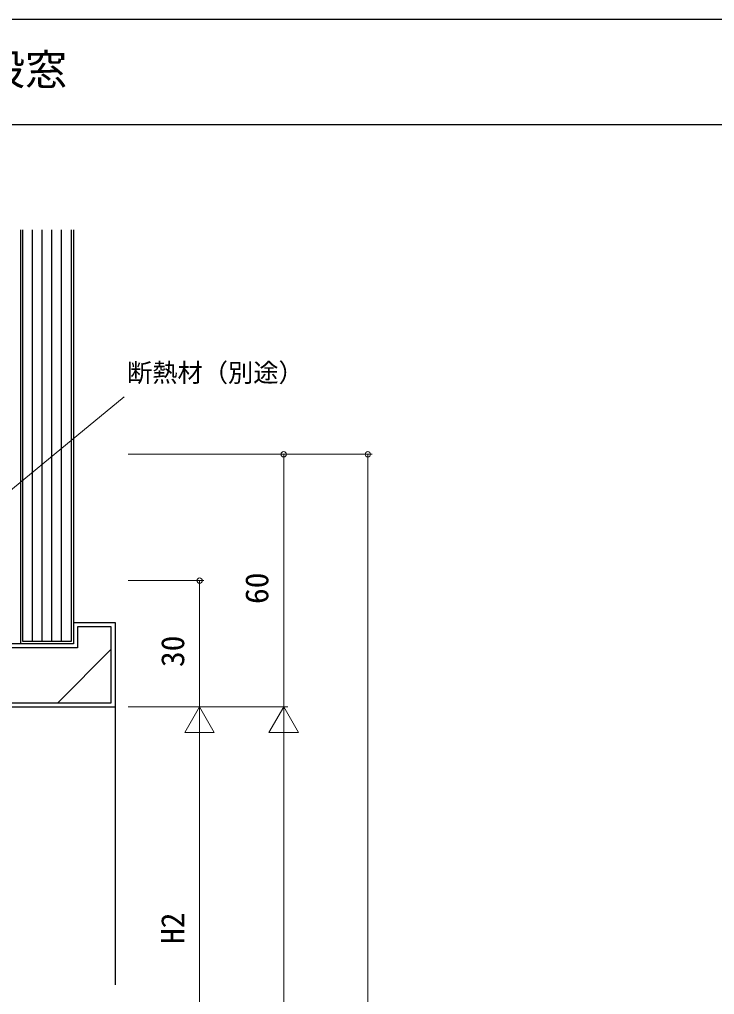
# Model space of a CAD drawing. Units: millimetres, scale not verified. Extents: x -437 to 438, y -681 to 679.
# Drawn here: x -164.6 to 0.6, y 412.2 to 643.8 of the extents above; entities that cross this region are included whole.
import ezdxf
from ezdxf.enums import TextEntityAlignment as Align

# ---------------------------------------------------------------- set-up
doc = ezdxf.new("R2010")
doc.units = ezdxf.units.MM
doc.header["$LTSCALE"] = 4
for name, color, linetype in [('0-1_USER1', 3, 'Continuous'), ('0-6_YKK_ZWAK', 7, 'Continuous'), ('0-7_YSS_K', 3, 'Continuous')]:
    doc.layers.add(name, color=color, linetype=linetype)
doc.layers.add('0-5_YKK_D', color=6, linetype='Continuous', lineweight=18)
doc.styles.add('ＭＳ ゴシック', font='')
doc.styles.get('ＭＳ ゴシック').set_extended_font_data('MS Gothic')

msp = doc.modelspace()

# ---------------------------------------------------------------- linework, layer by layer
at = {"layer": '0-5_YKK_D'}
for p, q in [((-138.802, 540.513), (-80.802, 540.513)), ((-138.802, 540.513), (-100.802, 540.513)), ((-101.802, 540.513), (-101.802, 480.513)), ((-81.802, 540.513), (-81.802, 90.513)), ((-138.802, 510.513), (-120.802, 510.513)), ((-121.802, 480.513), (-121.802, 510.513)), ((-138.802, 480.513), (-120.802, 480.513)), ((-138.802, 480.513), (-100.802, 480.513)), ((-137.802, 480.513), (-100.802, 480.513)), ((-137.802, 480.513), (-120.802, 480.513)), ((-121.802, 480.513), (-125.302, 474.451)), ((-121.802, 480.513), (-118.302, 474.451)), ((-121.802, 480.513), (-121.802, 468.389)), ((-101.802, 480.513), (-105.302, 474.451)), ((-101.802, 480.513), (-98.302, 474.451)), ((-101.802, 480.513), (-101.802, 468.389)), ((-125.302, 474.451), (-118.302, 474.451)), ((-121.802, 473.513), (-121.802, 387.513)), ((-105.302, 474.451), (-98.302, 474.451)), ((-101.802, 187.513), (-101.802, 473.513))]:
    msp.add_line(p, q, dxfattribs=at)
msp.add_lwpolyline([(-181.802, 519.644), (-179.831, 521.262), (-139.754, 554.141)], dxfattribs=at)
for centre in [(-101.802, 540.513), (-81.802, 540.513), (-121.802, 510.513)]:
    msp.add_circle(centre, 0.637, dxfattribs=at)
at = {"layer": '0-6_YKK_ZWAK'}
for p, q in [((438.2, 643.8), (-436.8, 643.8)), ((438.2, 618.8), (-436.8, 618.8))]:
    msp.add_line(p, q, dxfattribs=at)
at = {"layer": '0-7_YSS_K'}
for p, q in [((-161.502, 496.013), (-161.502, 593.8)), ((-159.202, 496.013), (-159.202, 593.8)), ((-156.902, 496.013), (-156.902, 593.8)), ((-154.602, 496.013), (-154.602, 593.8)), ((-155.483, 481.513), (-142.802, 494.194)), ((-141.802, 414.513), (-141.802, 480.513))]:
    msp.add_line(p, q, dxfattribs=at)
for points in [[(-151.802, 593.8), (-151.802, 495.513), (-164.302, 495.513), (-164.302, 593.8)], [(-152.302, 593.8), (-152.302, 496.013), (-163.802, 496.013), (-163.802, 593.8)]]:
    msp.add_lwpolyline(points, dxfattribs=at)
for points in [[(-196.802, 500.513), (-196.802, 483.513), (-181.802, 483.513), (-181.802, 480.513), (-141.802, 480.513), (-141.802, 500.513), (-151.802, 500.513), (-151.802, 495.513), (-166.802, 495.513), (-166.802, 500.513)], [(-195.802, 499.513), (-195.802, 484.513), (-180.802, 484.513), (-180.802, 481.513), (-142.802, 481.513), (-142.802, 499.513), (-150.802, 499.513), (-150.802, 494.513), (-167.802, 494.513), (-167.802, 499.513)]]:
    msp.add_lwpolyline(points, close=True, dxfattribs=at)

# ---------------------------------------------------------------- texts
at = {"layer": '0-1_USER1', "style": 'ＭＳ ゴシック'}
msp.add_text('たてすべり出し窓／FIX窓\u3000段窓', height=7.331, dxfattribs=at).set_placement((-298.254, 626.044), align=Align.BOTTOM_LEFT)
at = {"layer": '0-5_YKK_D', "style": 'ＭＳ ゴシック'}
msp.add_text('断熱材（別途）', height=4.399, dxfattribs=at).set_placement((-139.038, 556.391), align=Align.BOTTOM_LEFT)
for s, p in [('60', (-103.802, 504.952)), ('30', (-123.802, 489.974)), ('H2', (-123.802, 424.185))]:
    msp.add_text(s, height=5.499, rotation=90, dxfattribs=at).set_placement(p, align=Align.BOTTOM_LEFT)

doc.saveas('drawing.dxf')
